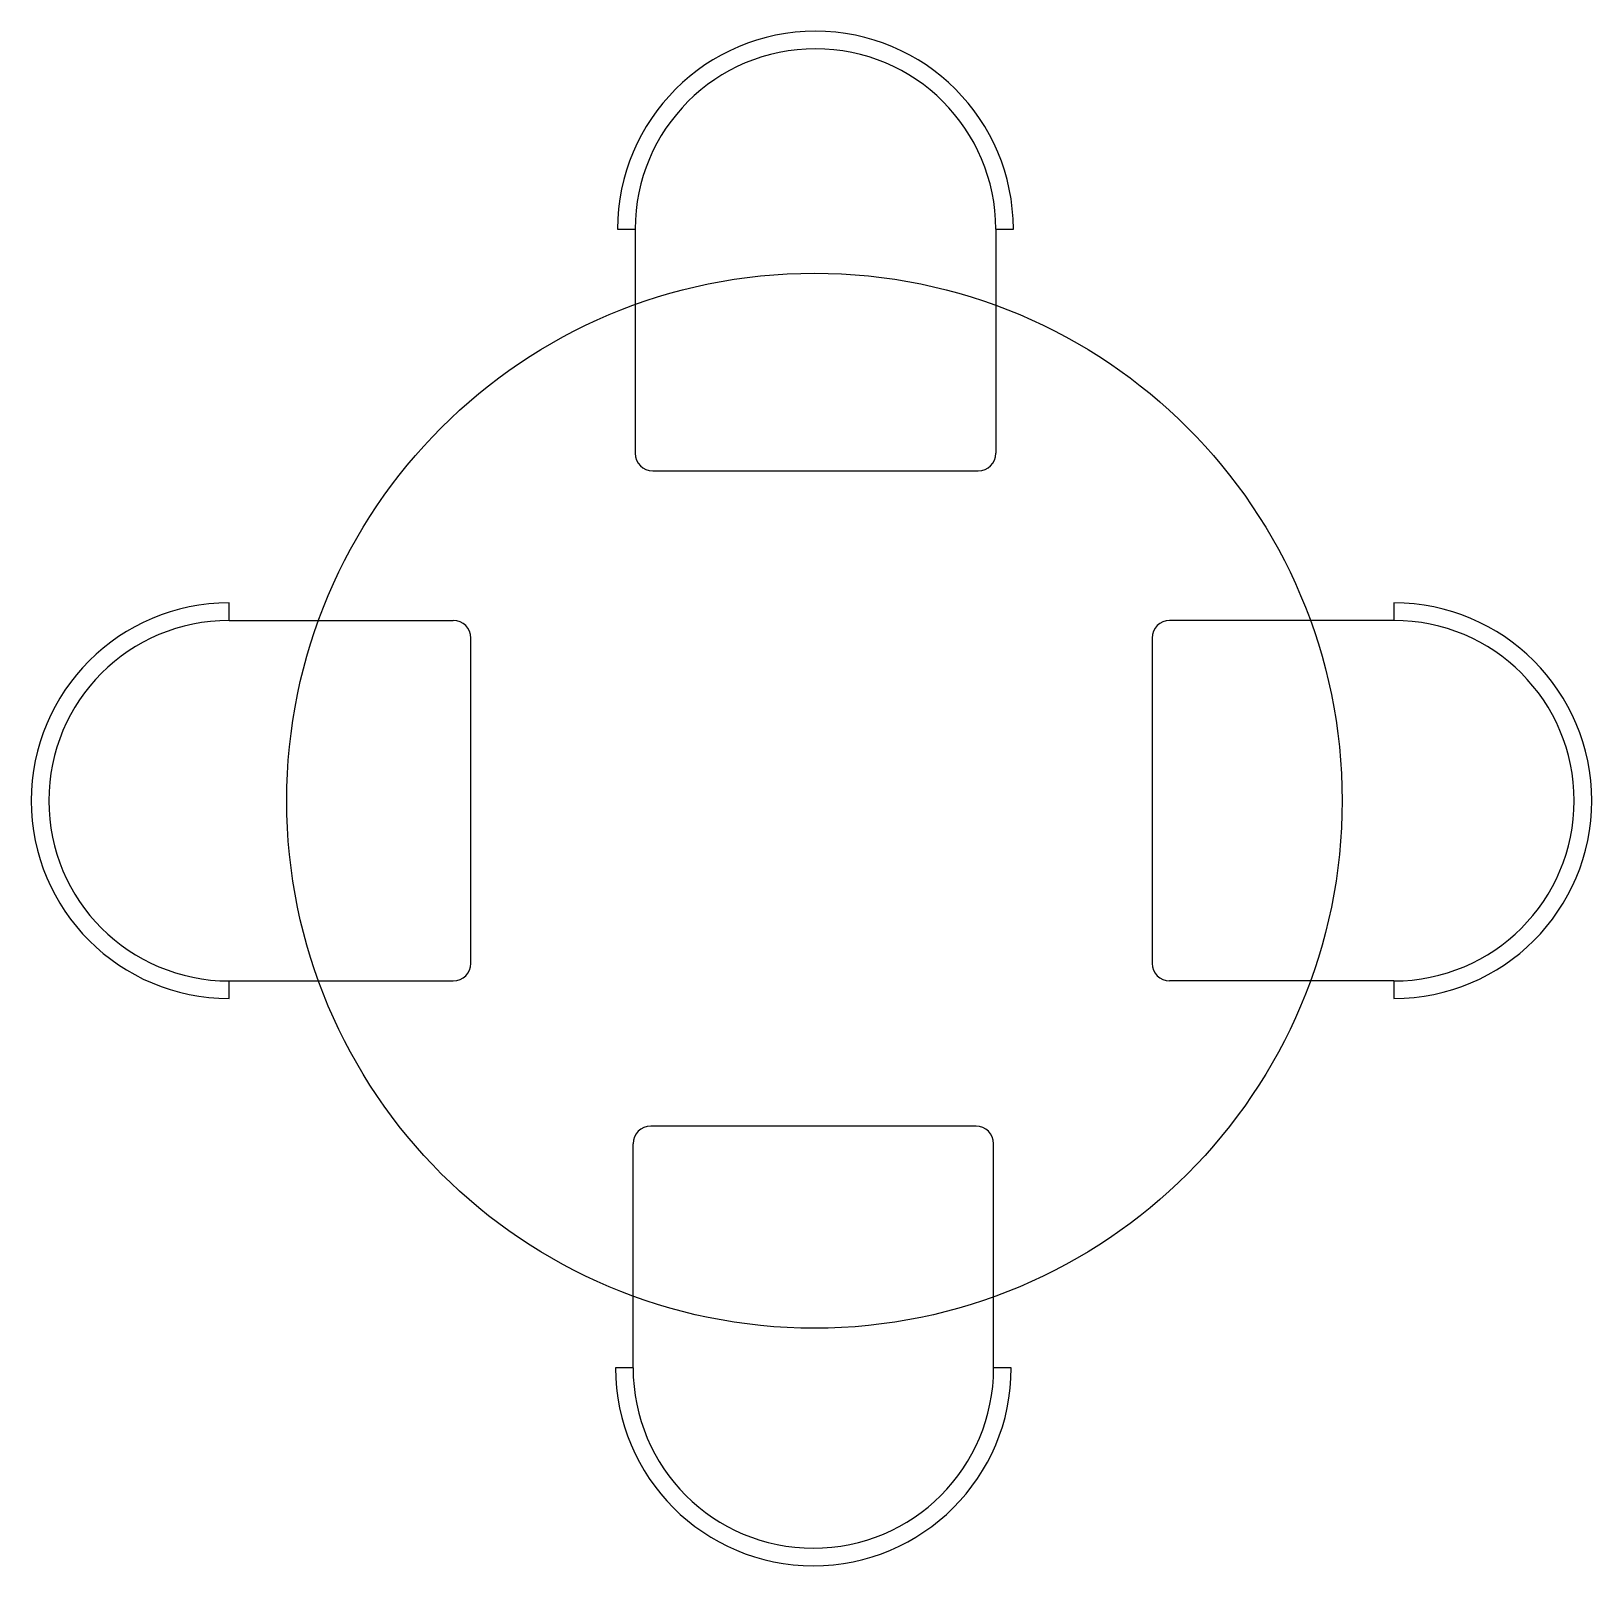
# Model space of a CAD drawing. Extents: x 1.02 to 11.01, y 0.65 to 5.69.
# Drawn here: x 1.016 to 2.791, y 0.653 to 2.399 of the extents above; entities outside this region: 5.
import ezdxf

# ---------------------------------------------------------------- set-up
doc = ezdxf.new("R2010")
doc.units = 0
doc.layers.get('0').update_dxf_attribs({"linetype": 'CONTINUOUS'})

msp = doc.modelspace()

# ---------------------------------------------------------------- linework, layer by layer
at = {"color": 0}
for p, q in [((1.6831, 2.1736), (1.7031, 2.1736)), ((1.7031, 2.1736), (1.7031, 1.9186)), ((2.1131, 2.1736), (2.1131, 1.9186)), ((2.1131, 2.1736), (2.1331, 2.1736)), ((1.7231, 1.8986), (2.0931, 1.8986)), ((1.2413, 1.7284), (1.2413, 1.7484)), ((2.5658, 1.7484), (2.5658, 1.7284)), ((1.2413, 1.7284), (1.4963, 1.7284)), ((2.5658, 1.7284), (2.3108, 1.7284)), ((1.5163, 1.3384), (1.5163, 1.7084)), ((2.2908, 1.7084), (2.2908, 1.3384)), ((1.2413, 1.3184), (1.4963, 1.3184)), ((1.2413, 1.2984), (1.2413, 1.3184)), ((2.5658, 1.3184), (2.3108, 1.3184)), ((2.5658, 1.3184), (2.5658, 1.2984)), ((2.0907, 1.1532), (1.7207, 1.1532)), ((1.7007, 0.8782), (1.7007, 1.1332)), ((2.1107, 0.8782), (2.1107, 1.1332)), ((1.7007, 0.8782), (1.6807, 0.8782)), ((2.1307, 0.8782), (2.1107, 0.8782))]:
    msp.add_line(p, q, dxfattribs=at)
for points in [[(10.9394, 5.6907), (10.9394, 5.6907)], [(8.7796, 5.6682), (8.7796, 5.6682)], [(9.8036, 5.6682), (9.8036, 5.6682)], [(9.3385, 3.4865), (9.3385, 3.4865)], [(11.0101, 3.4865), (11.0101, 3.4865)]]:
    msp.add_lwpolyline(points, dxfattribs=at)
msp.add_circle((1.9069, 1.5234), 0.6, dxfattribs=at)
for centre, radius, start, end in [((1.9081, 2.1736), 0.225, 0, 180), ((1.9081, 2.1736), 0.205, 0, 180), ((1.7231, 1.9186), 0.02, 180, 270), ((2.0931, 1.9186), 0.02, 270, 0), ((1.2413, 1.5234), 0.225, 90, 270), ((2.5658, 1.5234), 0.225, 270, 90), ((1.2413, 1.5234), 0.205, 90, 270), ((1.4963, 1.7084), 0.02, 0, 90), ((2.3108, 1.7084), 0.02, 90, 180), ((2.5658, 1.5234), 0.205, 270, 90), ((1.4963, 1.3384), 0.02, 270, 0), ((2.3108, 1.3384), 0.02, 180, 270), ((1.7207, 1.1332), 0.02, 90, 180), ((2.0907, 1.1332), 0.02, 0, 90), ((1.9057, 0.8782), 0.225, 180, 0), ((1.9057, 0.8782), 0.205, 180, 0)]:
    msp.add_arc(centre, radius, start, end, dxfattribs=at)

doc.saveas('drawing.dxf')
